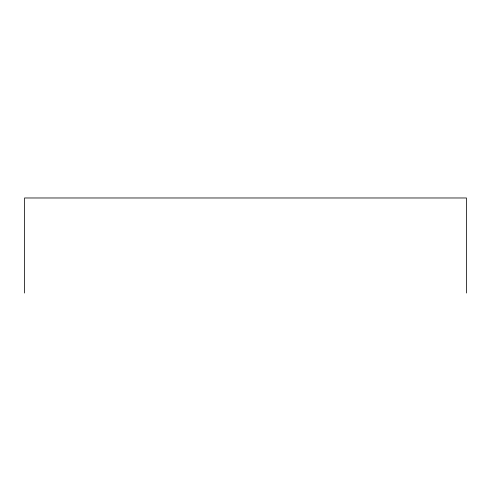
<?xml version="1.0" encoding="UTF-8"?>
<svg xmlns="http://www.w3.org/2000/svg" width="491" height="491" viewBox="0 0 491 491"><rect width="100%" height="100%" fill="white"/><g stroke="black" fill="none" stroke-linecap="round" stroke-linejoin="round"><path stroke-width="0.74" d="M466.45 293.023L466.45 197.977L24.55 197.977L24.55 293.023"/></g></svg>
